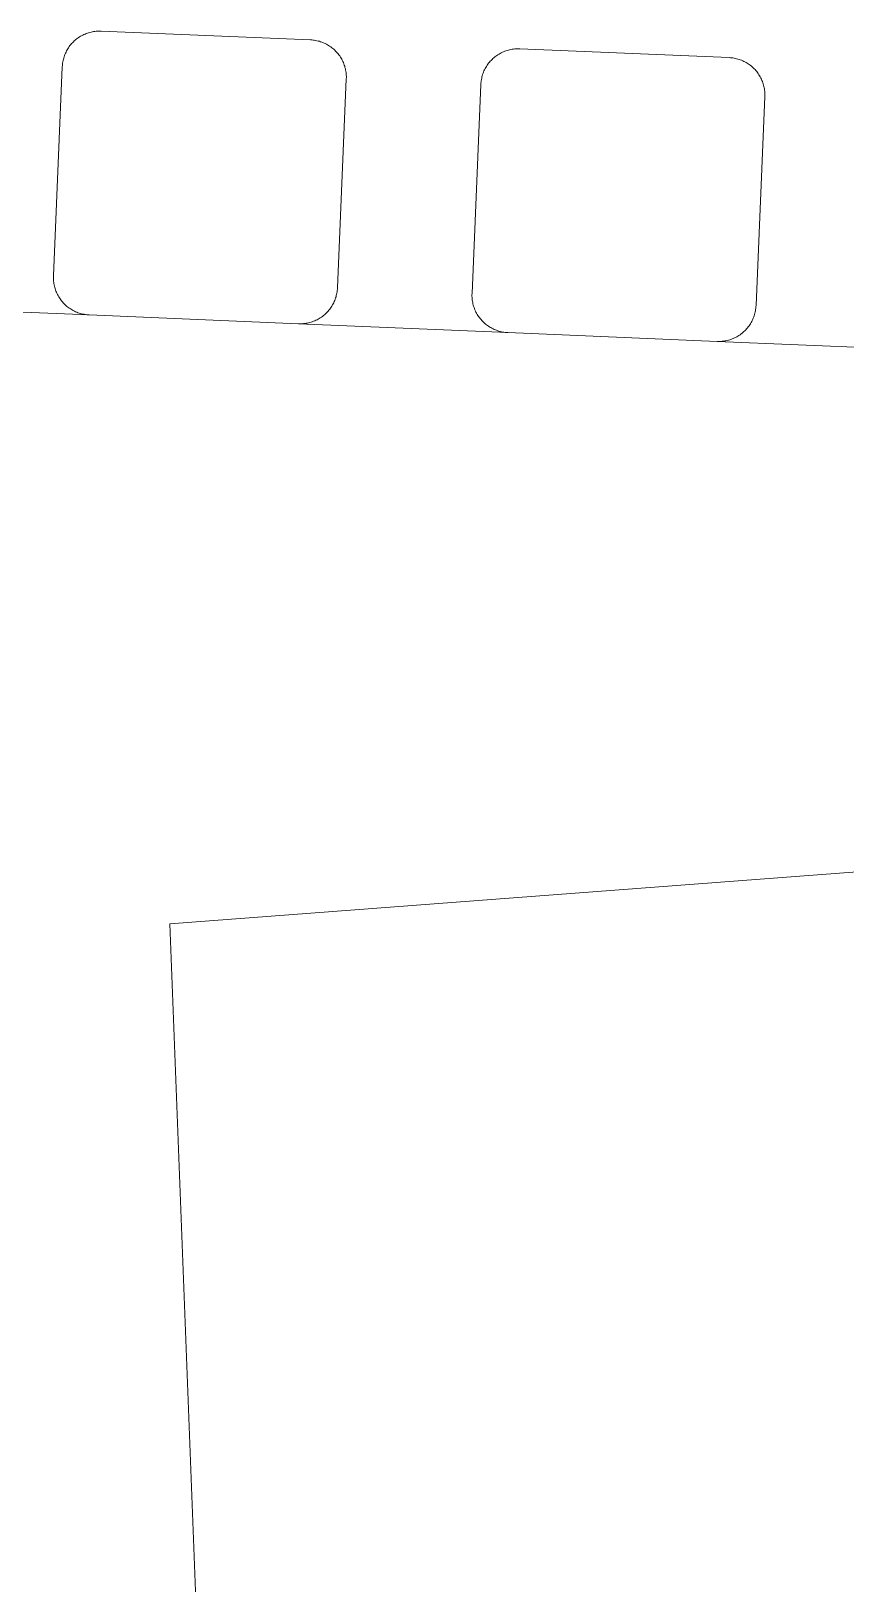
# Model space of a CAD drawing. Header units: millimetres. Extents: x -62 to 2493, y 278 to 1866.
# Drawn here: x 864.8 to 973.7, y 1632.3 to 1840 of the extents above; entities that cross this region are included whole.
import ezdxf

# ---------------------------------------------------------------- set-up
doc = ezdxf.new("R2010")
doc.units = ezdxf.units.MM
doc.layers.add('ZANO_R', color=7, linetype='Continuous', lineweight=0)

msp = doc.modelspace()

# ---------------------------------------------------------------- linework, layer by layer
at = {"layer": 'ZANO_R'}
for p, q in [((870.19, 1838.31), (870.31, 1838.44)), ((870.31, 1838.44), (870.43, 1838.56)), ((870.43, 1838.56), (870.55, 1838.68)), ((870.55, 1838.68), (870.68, 1838.79)), ((870.68, 1838.79), (870.81, 1838.9)), ((870.81, 1838.9), (870.94, 1839)), ((870.94, 1839), (871.08, 1839.1)), ((871.08, 1839.1), (871.23, 1839.2)), ((871.23, 1839.2), (871.37, 1839.29)), ((871.37, 1839.29), (871.52, 1839.37)), ((871.52, 1839.37), (871.67, 1839.45)), ((871.67, 1839.45), (871.82, 1839.53)), ((871.82, 1839.53), (871.98, 1839.6)), ((871.98, 1839.6), (872.14, 1839.66)), ((872.14, 1839.66), (872.3, 1839.72)), ((872.3, 1839.72), (872.46, 1839.77)), ((872.46, 1839.77), (872.62, 1839.82)), ((872.62, 1839.82), (872.79, 1839.86)), ((872.79, 1839.86), (872.96, 1839.9)), ((872.96, 1839.9), (873.12, 1839.93)), ((873.12, 1839.93), (873.29, 1839.95)), ((873.29, 1839.95), (873.46, 1839.97)), ((873.46, 1839.97), (873.63, 1839.98)), ((873.63, 1839.98), (873.8, 1839.99)), ((873.8, 1839.99), (873.97, 1839.99)), ((873.97, 1839.99), (874.14, 1839.99)), ((874.14, 1839.99), (902.12, 1838.81)), ((902.12, 1838.81), (902.29, 1838.8)), ((902.29, 1838.8), (902.46, 1838.78)), ((902.46, 1838.78), (902.63, 1838.76)), ((902.63, 1838.76), (902.8, 1838.73)), ((902.8, 1838.73), (902.97, 1838.7)), ((902.97, 1838.7), (903.13, 1838.66)), ((903.13, 1838.66), (903.3, 1838.62)), ((903.3, 1838.62), (903.46, 1838.56)), ((903.46, 1838.56), (903.62, 1838.51)), ((903.62, 1838.51), (903.78, 1838.45)), ((903.78, 1838.45), (903.94, 1838.38)), ((869.09, 1836.22), (869.13, 1836.38)), ((869.13, 1836.38), (869.18, 1836.55)), ((869.18, 1836.55), (869.24, 1836.71)), ((869.24, 1836.71), (869.3, 1836.87)), ((869.3, 1836.87), (869.36, 1837.02)), ((869.36, 1837.02), (869.44, 1837.18)), ((869.44, 1837.18), (869.51, 1837.33)), ((869.51, 1837.33), (869.6, 1837.48)), ((869.6, 1837.48), (869.68, 1837.63)), ((869.68, 1837.63), (869.77, 1837.77)), ((869.77, 1837.77), (869.87, 1837.91)), ((869.87, 1837.91), (869.97, 1838.05)), ((869.97, 1838.05), (870.08, 1838.18)), ((870.08, 1838.18), (870.19, 1838.31)), ((903.94, 1838.38), (904.09, 1838.31)), ((904.09, 1838.31), (904.24, 1838.23)), ((904.24, 1838.23), (904.39, 1838.15)), ((904.39, 1838.15), (904.54, 1838.06)), ((904.54, 1838.06), (904.68, 1837.97)), ((904.68, 1837.97), (904.82, 1837.87)), ((904.82, 1837.87), (904.96, 1837.77)), ((904.96, 1837.77), (905.1, 1837.66)), ((905.1, 1837.66), (905.22, 1837.55)), ((905.22, 1837.55), (905.35, 1837.44)), ((905.35, 1837.44), (905.47, 1837.32)), ((905.47, 1837.32), (905.59, 1837.19)), ((905.59, 1837.19), (905.7, 1837.07)), ((905.7, 1837.07), (905.81, 1836.94)), ((905.81, 1836.94), (905.92, 1836.8)), ((905.92, 1836.8), (906.02, 1836.66)), ((906.02, 1836.66), (906.11, 1836.52)), ((906.11, 1836.52), (906.2, 1836.37)), ((906.2, 1836.37), (906.29, 1836.23)), ((926.5, 1836.31), (926.63, 1836.42)), ((926.63, 1836.42), (926.76, 1836.53)), ((926.76, 1836.53), (926.89, 1836.64)), ((926.89, 1836.64), (927.03, 1836.74)), ((927.03, 1836.74), (927.18, 1836.83)), ((927.18, 1836.83), (927.32, 1836.92)), ((927.32, 1836.92), (927.47, 1837.01)), ((927.47, 1837.01), (927.62, 1837.09)), ((927.62, 1837.09), (927.77, 1837.16)), ((927.77, 1837.16), (927.93, 1837.23)), ((927.93, 1837.23), (928.09, 1837.3)), ((928.09, 1837.3), (928.25, 1837.35)), ((928.25, 1837.35), (928.41, 1837.41)), ((928.41, 1837.41), (928.57, 1837.45)), ((928.57, 1837.45), (928.74, 1837.5)), ((928.74, 1837.5), (928.91, 1837.53)), ((928.91, 1837.53), (929.07, 1837.56)), ((929.07, 1837.56), (929.24, 1837.59)), ((929.24, 1837.59), (929.41, 1837.61)), ((929.41, 1837.61), (929.58, 1837.62)), ((929.58, 1837.62), (929.75, 1837.63)), ((929.75, 1837.63), (929.92, 1837.63)), ((929.92, 1837.63), (930.09, 1837.62)), ((930.09, 1837.62), (958.07, 1836.44)), ((958.07, 1836.44), (958.24, 1836.43)), ((958.24, 1836.43), (958.41, 1836.42)), ((958.41, 1836.42), (958.58, 1836.39)), ((958.58, 1836.39), (958.75, 1836.37)), ((958.75, 1836.37), (958.92, 1836.33)), ((867.76, 1807.23), (868.94, 1835.21)), ((868.94, 1835.21), (868.95, 1835.38)), ((868.95, 1835.38), (868.96, 1835.55)), ((868.96, 1835.55), (868.99, 1835.71)), ((868.99, 1835.71), (869.01, 1835.88)), ((869.01, 1835.88), (869.05, 1836.05)), ((869.05, 1836.05), (869.09, 1836.22)), ((906.29, 1836.23), (906.37, 1836.08)), ((906.37, 1836.08), (906.44, 1835.92)), ((906.44, 1835.92), (906.51, 1835.77)), ((906.51, 1835.77), (906.57, 1835.61)), ((906.57, 1835.61), (906.63, 1835.45)), ((906.63, 1835.45), (906.69, 1835.29)), ((906.69, 1835.29), (906.73, 1835.12)), ((906.73, 1835.12), (906.78, 1834.96)), ((906.78, 1834.96), (906.81, 1834.79)), ((906.81, 1834.79), (906.84, 1834.62)), ((906.84, 1834.62), (906.87, 1834.45)), ((906.87, 1834.45), (906.89, 1834.28)), ((906.89, 1834.28), (906.9, 1834.11)), ((925.13, 1834.18), (925.19, 1834.34)), ((925.19, 1834.34), (925.25, 1834.5)), ((925.25, 1834.5), (925.31, 1834.66)), ((925.31, 1834.66), (925.39, 1834.81)), ((925.39, 1834.81), (925.46, 1834.97)), ((925.46, 1834.97), (925.55, 1835.11)), ((925.55, 1835.11), (925.63, 1835.26)), ((925.63, 1835.26), (925.72, 1835.41)), ((925.72, 1835.41), (925.82, 1835.55)), ((925.82, 1835.55), (925.92, 1835.68)), ((925.92, 1835.68), (926.03, 1835.82)), ((926.03, 1835.82), (926.14, 1835.95)), ((926.14, 1835.95), (926.26, 1836.07)), ((926.26, 1836.07), (926.38, 1836.19)), ((926.38, 1836.19), (926.5, 1836.31)), ((958.92, 1836.33), (959.08, 1836.29)), ((959.08, 1836.29), (959.25, 1836.25)), ((959.25, 1836.25), (959.41, 1836.2)), ((959.41, 1836.2), (959.57, 1836.14)), ((959.57, 1836.14), (959.73, 1836.08)), ((959.73, 1836.08), (959.89, 1836.02)), ((959.89, 1836.02), (960.04, 1835.94)), ((960.04, 1835.94), (960.19, 1835.87)), ((960.19, 1835.87), (960.34, 1835.79)), ((960.34, 1835.79), (960.49, 1835.7)), ((960.49, 1835.7), (960.63, 1835.61)), ((960.63, 1835.61), (960.77, 1835.51)), ((960.77, 1835.51), (960.91, 1835.41)), ((960.91, 1835.41), (961.05, 1835.3)), ((961.05, 1835.3), (961.17, 1835.19)), ((961.17, 1835.19), (961.3, 1835.07)), ((961.3, 1835.07), (961.42, 1834.95)), ((961.42, 1834.95), (961.54, 1834.83)), ((961.54, 1834.83), (961.65, 1834.7)), ((961.65, 1834.7), (961.76, 1834.57)), ((961.76, 1834.57), (961.87, 1834.44)), ((961.87, 1834.44), (961.97, 1834.3)), ((961.97, 1834.3), (962.06, 1834.16)), ((906.9, 1833.6), (905.72, 1805.63)), ((906.9, 1834.11), (906.91, 1833.94)), ((906.91, 1833.77), (906.9, 1833.6)), ((906.91, 1833.94), (906.91, 1833.77)), ((923.71, 1804.87), (924.89, 1832.84)), ((924.89, 1832.84), (924.9, 1833.01)), ((924.9, 1833.01), (924.91, 1833.18)), ((924.91, 1833.18), (924.94, 1833.35)), ((924.94, 1833.35), (924.96, 1833.52)), ((924.96, 1833.52), (925, 1833.69)), ((925, 1833.69), (925.04, 1833.85)), ((925.04, 1833.85), (925.08, 1834.02)), ((925.08, 1834.02), (925.13, 1834.18)), ((962.06, 1834.16), (962.15, 1834.01)), ((962.15, 1834.01), (962.24, 1833.86)), ((962.24, 1833.86), (962.32, 1833.71)), ((962.32, 1833.71), (962.39, 1833.56)), ((962.39, 1833.56), (962.46, 1833.4)), ((962.46, 1833.4), (962.52, 1833.24)), ((962.52, 1833.24), (962.58, 1833.08)), ((962.58, 1833.08), (962.64, 1832.92)), ((962.64, 1832.92), (962.68, 1832.76)), ((962.68, 1832.76), (962.73, 1832.59)), ((962.73, 1832.59), (962.76, 1832.42)), ((962.76, 1832.42), (962.79, 1832.26)), ((962.79, 1832.26), (962.82, 1832.09)), ((962.85, 1831.24), (961.67, 1803.26)), ((962.82, 1832.09), (962.84, 1831.92)), ((962.84, 1831.92), (962.85, 1831.75)), ((962.85, 1831.75), (962.86, 1831.58)), ((962.86, 1831.41), (962.85, 1831.24)), ((962.86, 1831.58), (962.86, 1831.41)), ((867.75, 1807.06), (867.76, 1807.23)), ((867.75, 1806.89), (867.75, 1807.06)), ((867.76, 1806.72), (867.75, 1806.89)), ((867.77, 1806.55), (867.76, 1806.72)), ((867.79, 1806.38), (867.77, 1806.55)), ((867.82, 1806.21), (867.79, 1806.38)), ((867.85, 1806.04), (867.82, 1806.21)), ((867.88, 1805.87), (867.85, 1806.04)), ((867.93, 1805.71), (867.88, 1805.87)), ((867.97, 1805.55), (867.93, 1805.71)), ((868.03, 1805.38), (867.97, 1805.55)), ((868.08, 1805.22), (868.03, 1805.38)), ((868.15, 1805.06), (868.08, 1805.22)), ((905.7, 1805.29), (905.67, 1805.12)), ((905.71, 1805.46), (905.7, 1805.29)), ((905.72, 1805.63), (905.71, 1805.46)), ((872.54, 1802.02), (844.56, 1803.21)), ((868.22, 1804.91), (868.15, 1805.06)), ((868.29, 1804.75), (868.22, 1804.91)), ((868.37, 1804.6), (868.29, 1804.75)), ((868.46, 1804.46), (868.37, 1804.6)), ((868.55, 1804.31), (868.46, 1804.46)), ((868.64, 1804.17), (868.55, 1804.31)), ((868.74, 1804.03), (868.64, 1804.17)), ((868.85, 1803.9), (868.74, 1804.03)), ((868.96, 1803.76), (868.85, 1803.9)), ((869.07, 1803.64), (868.96, 1803.76)), ((869.19, 1803.51), (869.07, 1803.64)), ((869.31, 1803.39), (869.19, 1803.51)), ((869.43, 1803.28), (869.31, 1803.39)), ((869.56, 1803.17), (869.43, 1803.28)), ((869.7, 1803.06), (869.56, 1803.17)), ((904.98, 1803.2), (904.88, 1803.06)), ((905.06, 1803.35), (904.98, 1803.2)), ((905.15, 1803.5), (905.06, 1803.35)), ((905.22, 1803.65), (905.15, 1803.5)), ((905.3, 1803.81), (905.22, 1803.65)), ((905.36, 1803.96), (905.3, 1803.81)), ((905.42, 1804.12), (905.36, 1803.96)), ((905.48, 1804.29), (905.42, 1804.12)), ((905.53, 1804.45), (905.48, 1804.29)), ((905.57, 1804.61), (905.53, 1804.45)), ((905.61, 1804.78), (905.57, 1804.61)), ((905.65, 1804.95), (905.61, 1804.78)), ((905.67, 1805.12), (905.65, 1804.95)), ((923.7, 1804.69), (923.71, 1804.87)), ((923.7, 1804.52), (923.7, 1804.69)), ((923.71, 1804.35), (923.7, 1804.52)), ((923.72, 1804.18), (923.71, 1804.35)), ((923.74, 1804.01), (923.72, 1804.18)), ((923.77, 1803.84), (923.74, 1804.01)), ((923.8, 1803.68), (923.77, 1803.84)), ((923.83, 1803.51), (923.8, 1803.68)), ((923.88, 1803.34), (923.83, 1803.51)), ((923.92, 1803.18), (923.88, 1803.34)), ((923.98, 1803.02), (923.92, 1803.18)), ((961.67, 1803.26), (961.66, 1803.09)), ((869.83, 1802.96), (869.7, 1803.06)), ((869.98, 1802.86), (869.83, 1802.96)), ((870.12, 1802.77), (869.98, 1802.86)), ((870.27, 1802.68), (870.12, 1802.77)), ((870.41, 1802.6), (870.27, 1802.68)), ((870.57, 1802.52), (870.41, 1802.6)), ((870.72, 1802.45), (870.57, 1802.52)), ((870.88, 1802.38), (870.72, 1802.45)), ((871.04, 1802.32), (870.88, 1802.38)), ((871.2, 1802.27), (871.04, 1802.32)), ((871.36, 1802.22), (871.2, 1802.27)), ((871.53, 1802.17), (871.36, 1802.22)), ((871.69, 1802.13), (871.53, 1802.17)), ((871.86, 1802.1), (871.69, 1802.13)), ((872.03, 1802.07), (871.86, 1802.1)), ((872.2, 1802.05), (872.03, 1802.07)), ((872.37, 1802.03), (872.2, 1802.05)), ((872.54, 1802.02), (872.37, 1802.03)), ((900.51, 1800.84), (872.54, 1802.02)), ((902.2, 1801.06), (902.04, 1801.01)), ((902.36, 1801.11), (902.2, 1801.06)), ((902.52, 1801.17), (902.36, 1801.11)), ((902.68, 1801.23), (902.52, 1801.17)), ((902.84, 1801.3), (902.68, 1801.23)), ((902.99, 1801.38), (902.84, 1801.3)), ((903.14, 1801.46), (902.99, 1801.38)), ((903.29, 1801.54), (903.14, 1801.46)), ((903.43, 1801.63), (903.29, 1801.54)), ((903.58, 1801.73), (903.43, 1801.63)), ((903.71, 1801.83), (903.58, 1801.73)), ((903.85, 1801.93), (903.71, 1801.83)), ((903.98, 1802.04), (903.85, 1801.93)), ((904.11, 1802.15), (903.98, 1802.04)), ((904.23, 1802.27), (904.11, 1802.15)), ((904.35, 1802.39), (904.23, 1802.27)), ((904.47, 1802.52), (904.35, 1802.39)), ((904.58, 1802.65), (904.47, 1802.52)), ((904.69, 1802.78), (904.58, 1802.65)), ((904.79, 1802.92), (904.69, 1802.78)), ((904.88, 1803.06), (904.79, 1802.92)), ((924.04, 1802.86), (923.98, 1803.02)), ((924.1, 1802.7), (924.04, 1802.86)), ((924.17, 1802.54), (924.1, 1802.7)), ((924.24, 1802.39), (924.17, 1802.54)), ((924.32, 1802.24), (924.24, 1802.39)), ((924.41, 1802.09), (924.32, 1802.24)), ((924.5, 1801.95), (924.41, 1802.09)), ((924.59, 1801.8), (924.5, 1801.95)), ((924.69, 1801.67), (924.59, 1801.8)), ((924.8, 1801.53), (924.69, 1801.67)), ((924.91, 1801.4), (924.8, 1801.53)), ((925.02, 1801.27), (924.91, 1801.4)), ((925.14, 1801.15), (925.02, 1801.27)), ((925.26, 1801.03), (925.14, 1801.15)), ((925.38, 1800.91), (925.26, 1801.03)), ((961.1, 1801.14), (961.01, 1800.99)), ((961.17, 1801.29), (961.1, 1801.14)), ((961.25, 1801.44), (961.17, 1801.29)), ((961.31, 1801.6), (961.25, 1801.44)), ((961.37, 1801.76), (961.31, 1801.6)), ((961.43, 1801.92), (961.37, 1801.76)), ((961.48, 1802.08), (961.43, 1801.92)), ((961.52, 1802.25), (961.48, 1802.08)), ((961.56, 1802.42), (961.52, 1802.25)), ((961.6, 1802.58), (961.56, 1802.42)), ((961.62, 1802.75), (961.6, 1802.58)), ((961.65, 1802.92), (961.62, 1802.75)), ((961.66, 1803.09), (961.65, 1802.92)), ((928.49, 1799.66), (900.51, 1800.84)), ((900.69, 1800.84), (900.51, 1800.84)), ((900.86, 1800.84), (900.69, 1800.84)), ((901.03, 1800.85), (900.86, 1800.84)), ((901.2, 1800.86), (901.03, 1800.85)), ((901.37, 1800.88), (901.2, 1800.86)), ((901.54, 1800.9), (901.37, 1800.88)), ((901.7, 1800.93), (901.54, 1800.9)), ((901.87, 1800.97), (901.7, 1800.93)), ((902.04, 1801.01), (901.87, 1800.97)), ((925.51, 1800.8), (925.38, 1800.91)), ((925.65, 1800.69), (925.51, 1800.8)), ((925.78, 1800.59), (925.65, 1800.69)), ((925.93, 1800.5), (925.78, 1800.59)), ((926.07, 1800.4), (925.93, 1800.5)), ((926.22, 1800.32), (926.07, 1800.4)), ((926.36, 1800.23), (926.22, 1800.32)), ((926.52, 1800.16), (926.36, 1800.23)), ((926.67, 1800.08), (926.52, 1800.16)), ((926.83, 1800.02), (926.67, 1800.08)), ((926.99, 1799.96), (926.83, 1800.02)), ((927.15, 1799.9), (926.99, 1799.96)), ((927.31, 1799.85), (927.15, 1799.9)), ((927.48, 1799.81), (927.31, 1799.85)), ((927.64, 1799.77), (927.48, 1799.81)), ((927.81, 1799.73), (927.64, 1799.77)), ((927.98, 1799.71), (927.81, 1799.73)), ((928.15, 1799.68), (927.98, 1799.71)), ((928.32, 1799.67), (928.15, 1799.68)), ((928.49, 1799.66), (928.32, 1799.67)), ((956.47, 1798.48), (928.49, 1799.66)), ((958.94, 1799.01), (958.79, 1798.94)), ((959.09, 1799.09), (958.94, 1799.01)), ((959.24, 1799.18), (959.09, 1799.09)), ((959.38, 1799.27), (959.24, 1799.18)), ((959.53, 1799.36), (959.38, 1799.27)), ((959.66, 1799.46), (959.53, 1799.36)), ((959.8, 1799.57), (959.66, 1799.46)), ((959.93, 1799.68), (959.8, 1799.57)), ((960.06, 1799.79), (959.93, 1799.68)), ((960.18, 1799.91), (960.06, 1799.79)), ((960.3, 1800.03), (960.18, 1799.91)), ((960.42, 1800.16), (960.3, 1800.03)), ((960.53, 1800.29), (960.42, 1800.16)), ((960.64, 1800.42), (960.53, 1800.29)), ((960.74, 1800.56), (960.64, 1800.42)), ((960.83, 1800.7), (960.74, 1800.56)), ((960.93, 1800.84), (960.83, 1800.7)), ((961.01, 1800.99), (960.93, 1800.84)), ((984.44, 1797.29), (956.47, 1798.48)), ((956.64, 1798.47), (956.47, 1798.48)), ((956.81, 1798.47), (956.64, 1798.47)), ((956.98, 1798.48), (956.81, 1798.47)), ((957.15, 1798.49), (956.98, 1798.48)), ((957.32, 1798.51), (957.15, 1798.49)), ((957.49, 1798.54), (957.32, 1798.51)), ((957.65, 1798.57), (957.49, 1798.54)), ((957.82, 1798.6), (957.65, 1798.57)), ((957.99, 1798.65), (957.82, 1798.6)), ((958.15, 1798.69), (957.99, 1798.65)), ((958.31, 1798.75), (958.15, 1798.69)), ((958.47, 1798.81), (958.31, 1798.75)), ((958.63, 1798.87), (958.47, 1798.81)), ((958.79, 1798.94), (958.63, 1798.87)), ((883.33, 1720.56), (1026.81, 1731.45)), ((893.29, 1460.59), (883.33, 1720.56))]:
    msp.add_line(p, q, dxfattribs=at)

doc.saveas('drawing.dxf')
